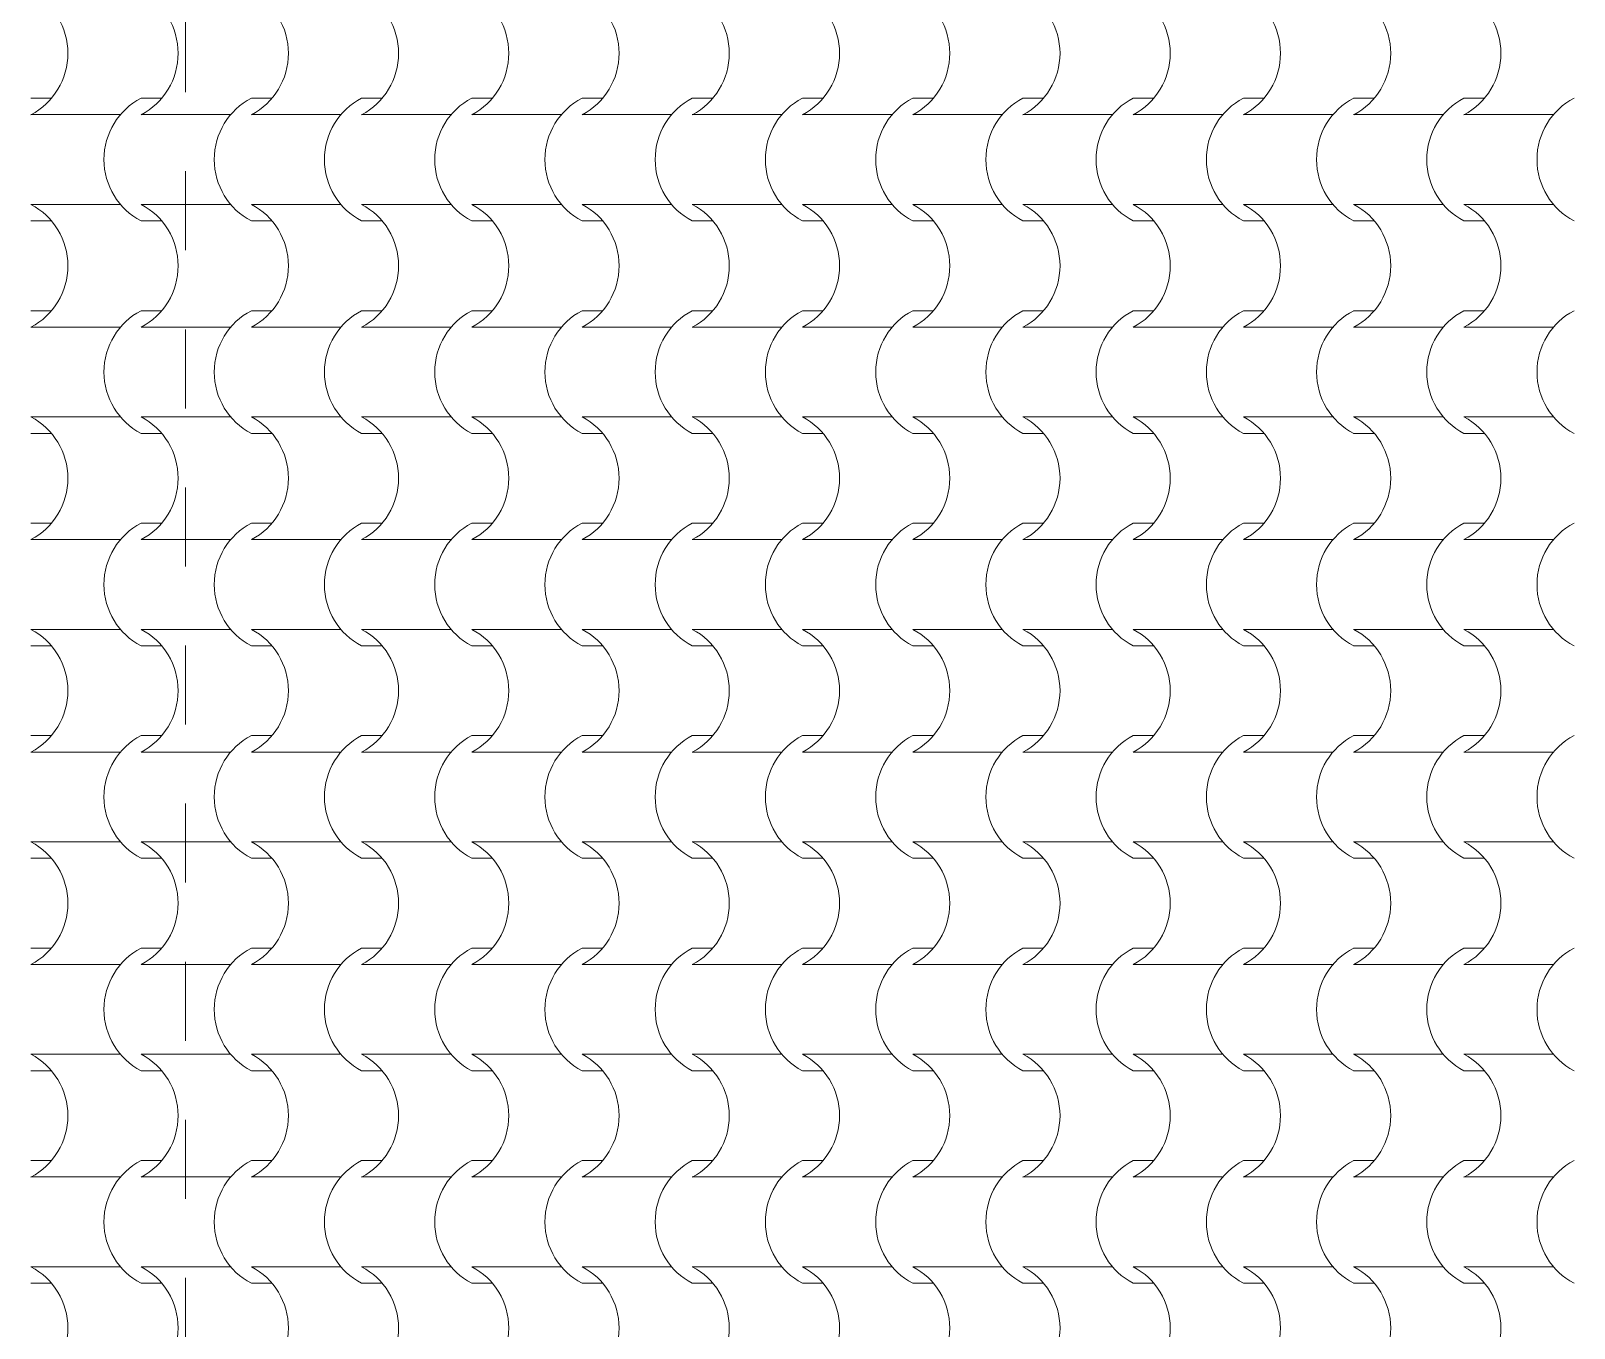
# Model space of a CAD drawing. Header units: metres. Extents: x -41 to 412, y -15 to 25.
# Drawn here: x 132.103 to 134.169, y 11.913 to 13.65 of the extents above; entities that cross this region are included whole.
import ezdxf

# ---------------------------------------------------------------- set-up
doc = ezdxf.new("R2010")
doc.units = ezdxf.units.M
doc.header["$MEASUREMENT"] = 0
doc.linetypes.add('Dashed', pattern=[0.211667, 0.105833, -0.105833])
doc.layers.add('2D Drafting - General', color=7, linetype='Continuous')
doc.layers.add('Shell - Roof', color=7, linetype='Continuous')

# ---------------------------------------------------------------- blocks, each defined once
blk = doc.blocks.new('*X47', base_point=(152.192, 0))
at = {"layer": 'Shell - Roof', "color": 23, "linetype": 'Continuous', "lineweight": 13, "true_color": 0xbf8080}
for p, q in [((132.1301, 13.5597), (132.1026, 13.5597)), ((132.2778, 13.5597), (132.2503, 13.5597)), ((132.4254, 13.5597), (132.3979, 13.5597)), ((132.573, 13.5597), (132.5455, 13.5597)), ((132.7207, 13.5597), (132.6932, 13.5597)), ((132.8683, 13.5597), (132.8408, 13.5597)), ((133.0159, 13.5597), (132.9884, 13.5597)), ((133.1636, 13.5597), (133.1361, 13.5597)), ((133.3112, 13.5597), (133.2837, 13.5597)), ((133.4588, 13.5597), (133.4313, 13.5597)), ((133.6065, 13.5597), (133.579, 13.5597)), ((133.7541, 13.5597), (133.7266, 13.5597)), ((133.9017, 13.5597), (133.8742, 13.5597)), ((134.0494, 13.5597), (134.0218, 13.5597)), ((132.1625, 13.5377), (132.1026, 13.5377)), ((132.2224, 13.5377), (132.1625, 13.5377)), ((132.3101, 13.5377), (132.2503, 13.5377)), ((132.37, 13.5377), (132.3101, 13.5377)), ((132.4578, 13.5377), (132.3979, 13.5377)), ((132.5176, 13.5377), (132.4578, 13.5377)), ((132.6054, 13.5377), (132.5455, 13.5377)), ((132.6653, 13.5377), (132.6054, 13.5377)), ((132.753, 13.5377), (132.6932, 13.5377)), ((132.8129, 13.5377), (132.753, 13.5377)), ((132.9007, 13.5377), (132.8408, 13.5377)), ((132.9605, 13.5377), (132.9007, 13.5377)), ((133.0483, 13.5377), (132.9884, 13.5377)), ((133.1082, 13.5377), (133.0483, 13.5377)), ((133.1959, 13.5377), (133.1361, 13.5377)), ((133.2558, 13.5377), (133.1959, 13.5377)), ((133.3436, 13.5377), (133.2837, 13.5377)), ((133.4034, 13.5377), (133.3436, 13.5377)), ((133.4912, 13.5377), (133.4313, 13.5377)), ((133.5511, 13.5377), (133.4912, 13.5377)), ((133.6388, 13.5377), (133.579, 13.5377)), ((133.6987, 13.5377), (133.6388, 13.5377)), ((133.7865, 13.5377), (133.7266, 13.5377)), ((133.8463, 13.5377), (133.7865, 13.5377)), ((133.9341, 13.5377), (133.8742, 13.5377)), ((133.994, 13.5377), (133.9341, 13.5377)), ((134.0817, 13.5377), (134.0218, 13.5377)), ((134.1416, 13.5377), (134.0817, 13.5377)), ((132.1625, 13.4175), (132.1026, 13.4175)), ((132.2224, 13.4175), (132.1625, 13.4175)), ((132.3101, 13.4175), (132.2503, 13.4175)), ((132.37, 13.4175), (132.3101, 13.4175)), ((132.4578, 13.4175), (132.3979, 13.4175)), ((132.5176, 13.4175), (132.4578, 13.4175)), ((132.6054, 13.4175), (132.5455, 13.4175)), ((132.6653, 13.4175), (132.6054, 13.4175)), ((132.753, 13.4175), (132.6932, 13.4175)), ((132.8129, 13.4175), (132.753, 13.4175)), ((132.9007, 13.4175), (132.8408, 13.4175)), ((132.9605, 13.4175), (132.9007, 13.4175)), ((133.0483, 13.4175), (132.9884, 13.4175)), ((133.1082, 13.4175), (133.0483, 13.4175)), ((133.1959, 13.4175), (133.1361, 13.4175)), ((133.2558, 13.4175), (133.1959, 13.4175)), ((133.3436, 13.4175), (133.2837, 13.4175)), ((133.4034, 13.4175), (133.3436, 13.4175)), ((133.4912, 13.4175), (133.4313, 13.4175)), ((133.5511, 13.4175), (133.4912, 13.4175)), ((133.6388, 13.4175), (133.579, 13.4175)), ((133.6987, 13.4175), (133.6388, 13.4175)), ((133.7865, 13.4175), (133.7266, 13.4175)), ((133.8463, 13.4175), (133.7865, 13.4175)), ((133.9341, 13.4175), (133.8742, 13.4175)), ((133.994, 13.4175), (133.9341, 13.4175)), ((134.0817, 13.4175), (134.0218, 13.4175)), ((134.1416, 13.4175), (134.0817, 13.4175)), ((132.1301, 13.3955), (132.1026, 13.3955)), ((132.2778, 13.3955), (132.2503, 13.3955)), ((132.4254, 13.3955), (132.3979, 13.3955)), ((132.573, 13.3955), (132.5455, 13.3955)), ((132.7207, 13.3955), (132.6932, 13.3955)), ((132.8683, 13.3955), (132.8408, 13.3955)), ((133.0159, 13.3955), (132.9884, 13.3955)), ((133.1636, 13.3955), (133.1361, 13.3955)), ((133.3112, 13.3955), (133.2837, 13.3955)), ((133.4588, 13.3955), (133.4313, 13.3955)), ((133.6065, 13.3955), (133.579, 13.3955)), ((133.7541, 13.3955), (133.7266, 13.3955)), ((133.9017, 13.3955), (133.8742, 13.3955)), ((134.0494, 13.3955), (134.0218, 13.3955)), ((132.1301, 13.2752), (132.1026, 13.2752)), ((132.2778, 13.2752), (132.2503, 13.2752)), ((132.4254, 13.2752), (132.3979, 13.2752)), ((132.573, 13.2752), (132.5455, 13.2752)), ((132.7207, 13.2752), (132.6932, 13.2752)), ((132.8683, 13.2752), (132.8408, 13.2752)), ((133.0159, 13.2752), (132.9884, 13.2752)), ((133.1636, 13.2752), (133.1361, 13.2752)), ((133.3112, 13.2752), (133.2837, 13.2752)), ((133.4588, 13.2752), (133.4313, 13.2752)), ((133.6065, 13.2752), (133.579, 13.2752)), ((133.7541, 13.2752), (133.7266, 13.2752)), ((133.9017, 13.2752), (133.8742, 13.2752)), ((134.0494, 13.2752), (134.0218, 13.2752)), ((132.1625, 13.2532), (132.1026, 13.2532)), ((132.2224, 13.2532), (132.1625, 13.2532)), ((132.3101, 13.2532), (132.2503, 13.2532)), ((132.37, 13.2532), (132.3101, 13.2532)), ((132.4578, 13.2532), (132.3979, 13.2532)), ((132.5176, 13.2532), (132.4578, 13.2532)), ((132.6054, 13.2532), (132.5455, 13.2532)), ((132.6653, 13.2532), (132.6054, 13.2532)), ((132.753, 13.2532), (132.6932, 13.2532)), ((132.8129, 13.2532), (132.753, 13.2532)), ((132.9007, 13.2532), (132.8408, 13.2532)), ((132.9605, 13.2532), (132.9007, 13.2532)), ((133.0483, 13.2532), (132.9884, 13.2532)), ((133.1082, 13.2532), (133.0483, 13.2532)), ((133.1959, 13.2532), (133.1361, 13.2532)), ((133.2558, 13.2532), (133.1959, 13.2532)), ((133.3436, 13.2532), (133.2837, 13.2532)), ((133.4034, 13.2532), (133.3436, 13.2532)), ((133.4912, 13.2532), (133.4313, 13.2532)), ((133.5511, 13.2532), (133.4912, 13.2532)), ((133.6388, 13.2532), (133.579, 13.2532)), ((133.6987, 13.2532), (133.6388, 13.2532)), ((133.7865, 13.2532), (133.7266, 13.2532)), ((133.8463, 13.2532), (133.7865, 13.2532)), ((133.9341, 13.2532), (133.8742, 13.2532)), ((133.994, 13.2532), (133.9341, 13.2532)), ((134.0817, 13.2532), (134.0218, 13.2532)), ((134.1416, 13.2532), (134.0817, 13.2532)), ((132.1625, 13.133), (132.1026, 13.133)), ((132.2224, 13.133), (132.1625, 13.133)), ((132.3101, 13.133), (132.2503, 13.133)), ((132.37, 13.133), (132.3101, 13.133)), ((132.4578, 13.133), (132.3979, 13.133)), ((132.5176, 13.133), (132.4578, 13.133)), ((132.6054, 13.133), (132.5455, 13.133)), ((132.6653, 13.133), (132.6054, 13.133)), ((132.753, 13.133), (132.6932, 13.133)), ((132.8129, 13.133), (132.753, 13.133)), ((132.9007, 13.133), (132.8408, 13.133)), ((132.9605, 13.133), (132.9007, 13.133)), ((133.0483, 13.133), (132.9884, 13.133)), ((133.1082, 13.133), (133.0483, 13.133)), ((133.1959, 13.133), (133.1361, 13.133)), ((133.2558, 13.133), (133.1959, 13.133)), ((133.3436, 13.133), (133.2837, 13.133)), ((133.4034, 13.133), (133.3436, 13.133)), ((133.4912, 13.133), (133.4313, 13.133)), ((133.5511, 13.133), (133.4912, 13.133)), ((133.6388, 13.133), (133.579, 13.133)), ((133.6987, 13.133), (133.6388, 13.133)), ((133.7865, 13.133), (133.7266, 13.133)), ((133.8463, 13.133), (133.7865, 13.133)), ((133.9341, 13.133), (133.8742, 13.133)), ((133.994, 13.133), (133.9341, 13.133)), ((134.0817, 13.133), (134.0218, 13.133)), ((134.1416, 13.133), (134.0817, 13.133)), ((132.1301, 13.111), (132.1026, 13.111)), ((132.2778, 13.111), (132.2503, 13.111)), ((132.4254, 13.111), (132.3979, 13.111)), ((132.573, 13.111), (132.5455, 13.111)), ((132.7207, 13.111), (132.6932, 13.111)), ((132.8683, 13.111), (132.8408, 13.111)), ((133.0159, 13.111), (132.9884, 13.111)), ((133.1636, 13.111), (133.1361, 13.111)), ((133.3112, 13.111), (133.2837, 13.111)), ((133.4588, 13.111), (133.4313, 13.111)), ((133.6065, 13.111), (133.579, 13.111)), ((133.7541, 13.111), (133.7266, 13.111)), ((133.9017, 13.111), (133.8742, 13.111)), ((134.0494, 13.111), (134.0218, 13.111)), ((132.1301, 12.9908), (132.1026, 12.9908)), ((132.2778, 12.9908), (132.2503, 12.9908)), ((132.4254, 12.9908), (132.3979, 12.9908)), ((132.573, 12.9908), (132.5455, 12.9908)), ((132.7207, 12.9908), (132.6932, 12.9908)), ((132.8683, 12.9908), (132.8408, 12.9908)), ((133.0159, 12.9908), (132.9884, 12.9908)), ((133.1636, 12.9908), (133.1361, 12.9908)), ((133.3112, 12.9908), (133.2837, 12.9908)), ((133.4588, 12.9908), (133.4313, 12.9908)), ((133.6065, 12.9908), (133.579, 12.9908)), ((133.7541, 12.9908), (133.7266, 12.9908)), ((133.9017, 12.9908), (133.8742, 12.9908)), ((134.0494, 12.9908), (134.0218, 12.9908)), ((132.1625, 12.9687), (132.1026, 12.9687)), ((132.2224, 12.9687), (132.1625, 12.9687)), ((132.3101, 12.9687), (132.2503, 12.9687)), ((132.37, 12.9687), (132.3101, 12.9687)), ((132.4578, 12.9687), (132.3979, 12.9687)), ((132.5176, 12.9687), (132.4578, 12.9687)), ((132.6054, 12.9687), (132.5455, 12.9687)), ((132.6653, 12.9687), (132.6054, 12.9687)), ((132.753, 12.9687), (132.6932, 12.9687)), ((132.8129, 12.9687), (132.753, 12.9687)), ((132.9007, 12.9687), (132.8408, 12.9687)), ((132.9605, 12.9687), (132.9007, 12.9687)), ((133.0483, 12.9687), (132.9884, 12.9687)), ((133.1082, 12.9687), (133.0483, 12.9687)), ((133.1959, 12.9687), (133.1361, 12.9687)), ((133.2558, 12.9687), (133.1959, 12.9687)), ((133.3436, 12.9687), (133.2837, 12.9687)), ((133.4034, 12.9687), (133.3436, 12.9687)), ((133.4912, 12.9687), (133.4313, 12.9687)), ((133.5511, 12.9687), (133.4912, 12.9687)), ((133.6388, 12.9687), (133.579, 12.9687)), ((133.6987, 12.9687), (133.6388, 12.9687)), ((133.7865, 12.9687), (133.7266, 12.9687)), ((133.8463, 12.9687), (133.7865, 12.9687)), ((133.9341, 12.9687), (133.8742, 12.9687)), ((133.994, 12.9687), (133.9341, 12.9687)), ((134.0817, 12.9687), (134.0218, 12.9687)), ((134.1416, 12.9687), (134.0817, 12.9687)), ((132.1625, 12.8485), (132.1026, 12.8485)), ((132.2224, 12.8485), (132.1625, 12.8485)), ((132.3101, 12.8485), (132.2503, 12.8485)), ((132.37, 12.8485), (132.3101, 12.8485)), ((132.4578, 12.8485), (132.3979, 12.8485)), ((132.5176, 12.8485), (132.4578, 12.8485)), ((132.6054, 12.8485), (132.5455, 12.8485)), ((132.6653, 12.8485), (132.6054, 12.8485)), ((132.753, 12.8485), (132.6932, 12.8485)), ((132.8129, 12.8485), (132.753, 12.8485)), ((132.9007, 12.8485), (132.8408, 12.8485)), ((132.9605, 12.8485), (132.9007, 12.8485)), ((133.0483, 12.8485), (132.9884, 12.8485)), ((133.1082, 12.8485), (133.0483, 12.8485)), ((133.1959, 12.8485), (133.1361, 12.8485)), ((133.2558, 12.8485), (133.1959, 12.8485)), ((133.3436, 12.8485), (133.2837, 12.8485)), ((133.4034, 12.8485), (133.3436, 12.8485)), ((133.4912, 12.8485), (133.4313, 12.8485)), ((133.5511, 12.8485), (133.4912, 12.8485)), ((133.6388, 12.8485), (133.579, 12.8485)), ((133.6987, 12.8485), (133.6388, 12.8485)), ((133.7865, 12.8485), (133.7266, 12.8485)), ((133.8463, 12.8485), (133.7865, 12.8485)), ((133.9341, 12.8485), (133.8742, 12.8485)), ((133.994, 12.8485), (133.9341, 12.8485)), ((134.0817, 12.8485), (134.0218, 12.8485)), ((134.1416, 12.8485), (134.0817, 12.8485)), ((132.1301, 12.8265), (132.1026, 12.8265)), ((132.2778, 12.8265), (132.2503, 12.8265)), ((132.4254, 12.8265), (132.3979, 12.8265)), ((132.573, 12.8265), (132.5455, 12.8265)), ((132.7207, 12.8265), (132.6932, 12.8265)), ((132.8683, 12.8265), (132.8408, 12.8265)), ((133.0159, 12.8265), (132.9884, 12.8265)), ((133.1636, 12.8265), (133.1361, 12.8265)), ((133.3112, 12.8265), (133.2837, 12.8265)), ((133.4588, 12.8265), (133.4313, 12.8265)), ((133.6065, 12.8265), (133.579, 12.8265)), ((133.7541, 12.8265), (133.7266, 12.8265)), ((133.9017, 12.8265), (133.8742, 12.8265)), ((134.0494, 12.8265), (134.0218, 12.8265)), ((132.1301, 12.7063), (132.1026, 12.7063)), ((132.2778, 12.7063), (132.2503, 12.7063)), ((132.4254, 12.7063), (132.3979, 12.7063)), ((132.573, 12.7063), (132.5455, 12.7063)), ((132.7207, 12.7063), (132.6932, 12.7063)), ((132.8683, 12.7063), (132.8408, 12.7063)), ((133.0159, 12.7063), (132.9884, 12.7063)), ((133.1636, 12.7063), (133.1361, 12.7063)), ((133.3112, 12.7063), (133.2837, 12.7063)), ((133.4588, 12.7063), (133.4313, 12.7063)), ((133.6065, 12.7063), (133.579, 12.7063)), ((133.7541, 12.7063), (133.7266, 12.7063)), ((133.9017, 12.7063), (133.8742, 12.7063)), ((134.0494, 12.7063), (134.0218, 12.7063)), ((132.1625, 12.6843), (132.1026, 12.6843)), ((132.2224, 12.6843), (132.1625, 12.6843)), ((132.3101, 12.6843), (132.2503, 12.6843)), ((132.37, 12.6843), (132.3101, 12.6843)), ((132.4578, 12.6843), (132.3979, 12.6843)), ((132.5176, 12.6843), (132.4578, 12.6843)), ((132.6054, 12.6843), (132.5455, 12.6843)), ((132.6653, 12.6843), (132.6054, 12.6843)), ((132.753, 12.6843), (132.6932, 12.6843)), ((132.8129, 12.6843), (132.753, 12.6843)), ((132.9007, 12.6843), (132.8408, 12.6843)), ((132.9605, 12.6843), (132.9007, 12.6843)), ((133.0483, 12.6843), (132.9884, 12.6843)), ((133.1082, 12.6843), (133.0483, 12.6843)), ((133.1959, 12.6843), (133.1361, 12.6843)), ((133.2558, 12.6843), (133.1959, 12.6843)), ((133.3436, 12.6843), (133.2837, 12.6843)), ((133.4034, 12.6843), (133.3436, 12.6843)), ((133.4912, 12.6843), (133.4313, 12.6843)), ((133.5511, 12.6843), (133.4912, 12.6843)), ((133.6388, 12.6843), (133.579, 12.6843)), ((133.6987, 12.6843), (133.6388, 12.6843)), ((133.7865, 12.6843), (133.7266, 12.6843)), ((133.8463, 12.6843), (133.7865, 12.6843)), ((133.9341, 12.6843), (133.8742, 12.6843)), ((133.994, 12.6843), (133.9341, 12.6843)), ((134.0817, 12.6843), (134.0218, 12.6843)), ((134.1416, 12.6843), (134.0817, 12.6843)), ((132.1625, 12.564), (132.1026, 12.564)), ((132.2224, 12.564), (132.1625, 12.564)), ((132.3101, 12.564), (132.2503, 12.564)), ((132.37, 12.564), (132.3101, 12.564)), ((132.4578, 12.564), (132.3979, 12.564)), ((132.5176, 12.564), (132.4578, 12.564)), ((132.6054, 12.564), (132.5455, 12.564)), ((132.6653, 12.564), (132.6054, 12.564)), ((132.753, 12.564), (132.6932, 12.564)), ((132.8129, 12.564), (132.753, 12.564)), ((132.9007, 12.564), (132.8408, 12.564)), ((132.9605, 12.564), (132.9007, 12.564)), ((133.0483, 12.564), (132.9884, 12.564)), ((133.1082, 12.564), (133.0483, 12.564)), ((133.1959, 12.564), (133.1361, 12.564)), ((133.2558, 12.564), (133.1959, 12.564)), ((133.3436, 12.564), (133.2837, 12.564)), ((133.4034, 12.564), (133.3436, 12.564)), ((133.4912, 12.564), (133.4313, 12.564)), ((133.5511, 12.564), (133.4912, 12.564)), ((133.6388, 12.564), (133.579, 12.564)), ((133.6987, 12.564), (133.6388, 12.564)), ((133.7865, 12.564), (133.7266, 12.564)), ((133.8463, 12.564), (133.7865, 12.564)), ((133.9341, 12.564), (133.8742, 12.564)), ((133.994, 12.564), (133.9341, 12.564)), ((134.0817, 12.564), (134.0218, 12.564)), ((134.1416, 12.564), (134.0817, 12.564)), ((132.1301, 12.542), (132.1026, 12.542)), ((132.2778, 12.542), (132.2503, 12.542)), ((132.4254, 12.542), (132.3979, 12.542)), ((132.573, 12.542), (132.5455, 12.542)), ((132.7207, 12.542), (132.6932, 12.542)), ((132.8683, 12.542), (132.8408, 12.542)), ((133.0159, 12.542), (132.9884, 12.542)), ((133.1636, 12.542), (133.1361, 12.542)), ((133.3112, 12.542), (133.2837, 12.542)), ((133.4588, 12.542), (133.4313, 12.542)), ((133.6065, 12.542), (133.579, 12.542)), ((133.7541, 12.542), (133.7266, 12.542)), ((133.9017, 12.542), (133.8742, 12.542)), ((134.0494, 12.542), (134.0218, 12.542)), ((132.1301, 12.4218), (132.1026, 12.4218)), ((132.2778, 12.4218), (132.2503, 12.4218)), ((132.4254, 12.4218), (132.3979, 12.4218)), ((132.573, 12.4218), (132.5455, 12.4218)), ((132.7207, 12.4218), (132.6932, 12.4218)), ((132.8683, 12.4218), (132.8408, 12.4218)), ((133.0159, 12.4218), (132.9884, 12.4218)), ((133.1636, 12.4218), (133.1361, 12.4218)), ((133.3112, 12.4218), (133.2837, 12.4218)), ((133.4588, 12.4218), (133.4313, 12.4218)), ((133.6065, 12.4218), (133.579, 12.4218)), ((133.7541, 12.4218), (133.7266, 12.4218)), ((133.9017, 12.4218), (133.8742, 12.4218)), ((134.0494, 12.4218), (134.0218, 12.4218)), ((132.1625, 12.3998), (132.1026, 12.3998)), ((132.2224, 12.3998), (132.1625, 12.3998)), ((132.3101, 12.3998), (132.2503, 12.3998)), ((132.37, 12.3998), (132.3101, 12.3998)), ((132.4578, 12.3998), (132.3979, 12.3998)), ((132.5176, 12.3998), (132.4578, 12.3998)), ((132.6054, 12.3998), (132.5455, 12.3998)), ((132.6653, 12.3998), (132.6054, 12.3998)), ((132.753, 12.3998), (132.6932, 12.3998)), ((132.8129, 12.3998), (132.753, 12.3998)), ((132.9007, 12.3998), (132.8408, 12.3998)), ((132.9605, 12.3998), (132.9007, 12.3998)), ((133.0483, 12.3998), (132.9884, 12.3998)), ((133.1082, 12.3998), (133.0483, 12.3998)), ((133.1959, 12.3998), (133.1361, 12.3998)), ((133.2558, 12.3998), (133.1959, 12.3998)), ((133.3436, 12.3998), (133.2837, 12.3998)), ((133.4034, 12.3998), (133.3436, 12.3998)), ((133.4912, 12.3998), (133.4313, 12.3998)), ((133.5511, 12.3998), (133.4912, 12.3998)), ((133.6388, 12.3998), (133.579, 12.3998)), ((133.6987, 12.3998), (133.6388, 12.3998)), ((133.7865, 12.3998), (133.7266, 12.3998)), ((133.8463, 12.3998), (133.7865, 12.3998)), ((133.9341, 12.3998), (133.8742, 12.3998)), ((133.994, 12.3998), (133.9341, 12.3998)), ((134.0817, 12.3998), (134.0218, 12.3998)), ((134.1416, 12.3998), (134.0817, 12.3998)), ((132.1625, 12.2796), (132.1026, 12.2796)), ((132.2224, 12.2796), (132.1625, 12.2796)), ((132.3101, 12.2796), (132.2503, 12.2796)), ((132.37, 12.2796), (132.3101, 12.2796)), ((132.4578, 12.2796), (132.3979, 12.2796)), ((132.5176, 12.2796), (132.4578, 12.2796)), ((132.6054, 12.2796), (132.5455, 12.2796)), ((132.6653, 12.2796), (132.6054, 12.2796)), ((132.753, 12.2796), (132.6932, 12.2796)), ((132.8129, 12.2796), (132.753, 12.2796)), ((132.9007, 12.2796), (132.8408, 12.2796)), ((132.9605, 12.2796), (132.9007, 12.2796)), ((133.0483, 12.2796), (132.9884, 12.2796)), ((133.1082, 12.2796), (133.0483, 12.2796)), ((133.1959, 12.2796), (133.1361, 12.2796)), ((133.2558, 12.2796), (133.1959, 12.2796)), ((133.3436, 12.2796), (133.2837, 12.2796)), ((133.4034, 12.2796), (133.3436, 12.2796)), ((133.4912, 12.2796), (133.4313, 12.2796)), ((133.5511, 12.2796), (133.4912, 12.2796)), ((133.6388, 12.2796), (133.579, 12.2796)), ((133.6987, 12.2796), (133.6388, 12.2796)), ((133.7865, 12.2796), (133.7266, 12.2796)), ((133.8463, 12.2796), (133.7865, 12.2796)), ((133.9341, 12.2796), (133.8742, 12.2796)), ((133.994, 12.2796), (133.9341, 12.2796)), ((134.0817, 12.2796), (134.0218, 12.2796)), ((134.1416, 12.2796), (134.0817, 12.2796)), ((132.1301, 12.2575), (132.1026, 12.2575)), ((132.2778, 12.2575), (132.2503, 12.2575)), ((132.4254, 12.2575), (132.3979, 12.2575)), ((132.573, 12.2575), (132.5455, 12.2575)), ((132.7207, 12.2575), (132.6932, 12.2575)), ((132.8683, 12.2575), (132.8408, 12.2575)), ((133.0159, 12.2575), (132.9884, 12.2575)), ((133.1636, 12.2575), (133.1361, 12.2575)), ((133.3112, 12.2575), (133.2837, 12.2575)), ((133.4588, 12.2575), (133.4313, 12.2575)), ((133.6065, 12.2575), (133.579, 12.2575)), ((133.7541, 12.2575), (133.7266, 12.2575)), ((133.9017, 12.2575), (133.8742, 12.2575)), ((134.0494, 12.2575), (134.0218, 12.2575)), ((132.1301, 12.1373), (132.1026, 12.1373)), ((132.2778, 12.1373), (132.2503, 12.1373)), ((132.4254, 12.1373), (132.3979, 12.1373)), ((132.573, 12.1373), (132.5455, 12.1373)), ((132.7207, 12.1373), (132.6932, 12.1373)), ((132.8683, 12.1373), (132.8408, 12.1373)), ((133.0159, 12.1373), (132.9884, 12.1373)), ((133.1636, 12.1373), (133.1361, 12.1373)), ((133.3112, 12.1373), (133.2837, 12.1373)), ((133.4588, 12.1373), (133.4313, 12.1373)), ((133.6065, 12.1373), (133.579, 12.1373)), ((133.7541, 12.1373), (133.7266, 12.1373)), ((133.9017, 12.1373), (133.8742, 12.1373)), ((134.0494, 12.1373), (134.0218, 12.1373)), ((132.1625, 12.1153), (132.1026, 12.1153)), ((132.2224, 12.1153), (132.1625, 12.1153)), ((132.3101, 12.1153), (132.2503, 12.1153)), ((132.37, 12.1153), (132.3101, 12.1153)), ((132.4578, 12.1153), (132.3979, 12.1153)), ((132.5176, 12.1153), (132.4578, 12.1153)), ((132.6054, 12.1153), (132.5455, 12.1153)), ((132.6653, 12.1153), (132.6054, 12.1153)), ((132.753, 12.1153), (132.6932, 12.1153)), ((132.8129, 12.1153), (132.753, 12.1153)), ((132.9007, 12.1153), (132.8408, 12.1153)), ((132.9605, 12.1153), (132.9007, 12.1153)), ((133.0483, 12.1153), (132.9884, 12.1153)), ((133.1082, 12.1153), (133.0483, 12.1153)), ((133.1959, 12.1153), (133.1361, 12.1153)), ((133.2558, 12.1153), (133.1959, 12.1153)), ((133.3436, 12.1153), (133.2837, 12.1153)), ((133.4034, 12.1153), (133.3436, 12.1153)), ((133.4912, 12.1153), (133.4313, 12.1153)), ((133.5511, 12.1153), (133.4912, 12.1153)), ((133.6388, 12.1153), (133.579, 12.1153)), ((133.6987, 12.1153), (133.6388, 12.1153)), ((133.7865, 12.1153), (133.7266, 12.1153)), ((133.8463, 12.1153), (133.7865, 12.1153)), ((133.9341, 12.1153), (133.8742, 12.1153)), ((133.994, 12.1153), (133.9341, 12.1153)), ((134.0817, 12.1153), (134.0218, 12.1153)), ((134.1416, 12.1153), (134.0817, 12.1153)), ((132.1625, 11.9951), (132.1026, 11.9951)), ((132.2224, 11.9951), (132.1625, 11.9951)), ((132.3101, 11.9951), (132.2503, 11.9951)), ((132.37, 11.9951), (132.3101, 11.9951)), ((132.4578, 11.9951), (132.3979, 11.9951)), ((132.5176, 11.9951), (132.4578, 11.9951)), ((132.6054, 11.9951), (132.5455, 11.9951)), ((132.6653, 11.9951), (132.6054, 11.9951)), ((132.753, 11.9951), (132.6932, 11.9951)), ((132.8129, 11.9951), (132.753, 11.9951)), ((132.9007, 11.9951), (132.8408, 11.9951)), ((132.9605, 11.9951), (132.9007, 11.9951)), ((133.0483, 11.9951), (132.9884, 11.9951)), ((133.1082, 11.9951), (133.0483, 11.9951)), ((133.1959, 11.9951), (133.1361, 11.9951)), ((133.2558, 11.9951), (133.1959, 11.9951)), ((133.3436, 11.9951), (133.2837, 11.9951)), ((133.4034, 11.9951), (133.3436, 11.9951)), ((133.4912, 11.9951), (133.4313, 11.9951)), ((133.5511, 11.9951), (133.4912, 11.9951)), ((133.6388, 11.9951), (133.579, 11.9951)), ((133.6987, 11.9951), (133.6388, 11.9951)), ((133.7865, 11.9951), (133.7266, 11.9951)), ((133.8463, 11.9951), (133.7865, 11.9951)), ((133.9341, 11.9951), (133.8742, 11.9951)), ((133.994, 11.9951), (133.9341, 11.9951)), ((134.0817, 11.9951), (134.0218, 11.9951)), ((134.1416, 11.9951), (134.0817, 11.9951)), ((132.1301, 11.9731), (132.1026, 11.9731)), ((132.2778, 11.9731), (132.2503, 11.9731)), ((132.4254, 11.9731), (132.3979, 11.9731)), ((132.573, 11.9731), (132.5455, 11.9731)), ((132.7207, 11.9731), (132.6932, 11.9731)), ((132.8683, 11.9731), (132.8408, 11.9731)), ((133.0159, 11.9731), (132.9884, 11.9731)), ((133.1636, 11.9731), (133.1361, 11.9731)), ((133.3112, 11.9731), (133.2837, 11.9731)), ((133.4588, 11.9731), (133.4313, 11.9731)), ((133.6065, 11.9731), (133.579, 11.9731)), ((133.7541, 11.9731), (133.7266, 11.9731)), ((133.9017, 11.9731), (133.8742, 11.9731)), ((134.0494, 11.9731), (134.0218, 11.9731))]:
    blk.add_line(p, q, dxfattribs=at)
for centre, major_axis, start_param, end_param in [((132.0614, 13.6196), (0, 0.0925), 4.715365, 5.812147), ((132.209, 13.6196), (0, 0.0925), 4.715365, 5.812147), ((132.3567, 13.6196), (0, 0.0925), 4.715365, 5.812147), ((132.5043, 13.6196), (0, 0.0925), 4.715365, 5.812147), ((132.6519, 13.6196), (0, 0.0925), 4.715365, 5.812147), ((132.7996, 13.6196), (0, 0.0925), 4.715365, 5.812147), ((132.9472, 13.6196), (0, 0.0925), 4.715365, 5.812147), ((133.0948, 13.6196), (0, 0.0925), 4.715365, 5.812147), ((133.2425, 13.6196), (0, 0.0925), 4.715365, 5.812147), ((133.3901, 13.6196), (0, 0.0925), 4.715365, 5.812147), ((133.5377, 13.6196), (0, 0.0925), 4.715365, 5.812147), ((133.6854, 13.6196), (0, 0.0925), 4.715365, 5.812147), ((133.833, 13.6196), (0, 0.0925), 4.715365, 5.812147), ((133.9806, 13.6196), (0, 0.0925), 4.715365, 5.812147), ((132.0614, 13.6201), (0, 0.0925), 3.612631, 4.709413), ((132.209, 13.6201), (0, 0.0925), 3.612631, 4.709413), ((132.3567, 13.6201), (0, 0.0925), 3.612631, 4.709413), ((132.5043, 13.6201), (0, 0.0925), 3.612631, 4.709413), ((132.6519, 13.6201), (0, 0.0925), 3.612631, 4.709413), ((132.7996, 13.6201), (0, 0.0925), 3.612631, 4.709413), ((132.9472, 13.6201), (0, 0.0925), 3.612631, 4.709413), ((133.0948, 13.6201), (0, 0.0925), 3.612631, 4.709413), ((133.2425, 13.6201), (0, 0.0925), 3.612631, 4.709413), ((133.3901, 13.6201), (0, 0.0925), 3.612631, 4.709413), ((133.5377, 13.6201), (0, 0.0925), 3.612631, 4.709413), ((133.6854, 13.6201), (0, 0.0925), 3.612631, 4.709413), ((133.833, 13.6201), (0, 0.0925), 3.612631, 4.709413), ((133.9806, 13.6201), (0, 0.0925), 3.612631, 4.709413), ((132.2908, 13.4776), (0, 0.0919), 0.466079, 2.675513), ((132.4385, 13.4776), (0, 0.0919), 0.466079, 2.675513), ((132.5861, 13.4776), (0, 0.0919), 0.466079, 2.675513), ((132.7337, 13.4776), (0, 0.0919), 0.466079, 2.675513), ((132.8814, 13.4776), (0, 0.0919), 0.466079, 2.675513), ((133.029, 13.4776), (0, 0.0919), 0.466079, 2.675513), ((133.1766, 13.4776), (0, 0.0919), 0.466079, 2.675513), ((133.3243, 13.4776), (0, 0.0919), 0.466079, 2.675513), ((133.4719, 13.4776), (0, 0.0919), 0.466079, 2.675513), ((133.6195, 13.4776), (0, 0.0919), 0.466079, 2.675513), ((133.7672, 13.4776), (0, 0.0919), 0.466079, 2.675513), ((133.9148, 13.4776), (0, 0.0919), 0.466079, 2.675513), ((134.0624, 13.4776), (0, 0.0919), 0.466079, 2.675513), ((134.21, 13.4776), (0, 0.0919), 0.466079, 2.675513), ((132.0614, 13.3351), (0, 0.0925), 4.715365, 5.812147), ((132.209, 13.3351), (0, 0.0925), 4.715365, 5.812147), ((132.3567, 13.3351), (0, 0.0925), 4.715365, 5.812147), ((132.5043, 13.3351), (0, 0.0925), 4.715365, 5.812147), ((132.6519, 13.3351), (0, 0.0925), 4.715365, 5.812147), ((132.7996, 13.3351), (0, 0.0925), 4.715365, 5.812147), ((132.9472, 13.3351), (0, 0.0925), 4.715365, 5.812147), ((133.0948, 13.3351), (0, 0.0925), 4.715365, 5.812147), ((133.2425, 13.3351), (0, 0.0925), 4.715365, 5.812147), ((133.3901, 13.3351), (0, 0.0925), 4.715365, 5.812147), ((133.5377, 13.3351), (0, 0.0925), 4.715365, 5.812147), ((133.6854, 13.3351), (0, 0.0925), 4.715365, 5.812147), ((133.833, 13.3351), (0, 0.0925), 4.715365, 5.812147), ((133.9806, 13.3351), (0, 0.0925), 4.715365, 5.812147), ((132.0614, 13.3356), (0, 0.0925), 3.612631, 4.709413), ((132.209, 13.3356), (0, 0.0925), 3.612631, 4.709413), ((132.3567, 13.3356), (0, 0.0925), 3.612631, 4.709413), ((132.5043, 13.3356), (0, 0.0925), 3.612631, 4.709413), ((132.6519, 13.3356), (0, 0.0925), 3.612631, 4.709413), ((132.7996, 13.3356), (0, 0.0925), 3.612631, 4.709413), ((132.9472, 13.3356), (0, 0.0925), 3.612631, 4.709413), ((133.0948, 13.3356), (0, 0.0925), 3.612631, 4.709413), ((133.2425, 13.3356), (0, 0.0925), 3.612631, 4.709413), ((133.3901, 13.3356), (0, 0.0925), 3.612631, 4.709413), ((133.5377, 13.3356), (0, 0.0925), 3.612631, 4.709413), ((133.6854, 13.3356), (0, 0.0925), 3.612631, 4.709413), ((133.833, 13.3356), (0, 0.0925), 3.612631, 4.709413), ((133.9806, 13.3356), (0, 0.0925), 3.612631, 4.709413), ((132.2908, 13.1931), (0, 0.0919), 0.466079, 2.675513), ((132.4385, 13.1931), (0, 0.0919), 0.466079, 2.675513), ((132.5861, 13.1931), (0, 0.0919), 0.466079, 2.675513), ((132.7337, 13.1931), (0, 0.0919), 0.466079, 2.675513), ((132.8814, 13.1931), (0, 0.0919), 0.466079, 2.675513), ((133.029, 13.1931), (0, 0.0919), 0.466079, 2.675513), ((133.1766, 13.1931), (0, 0.0919), 0.466079, 2.675513), ((133.3243, 13.1931), (0, 0.0919), 0.466079, 2.675513), ((133.4719, 13.1931), (0, 0.0919), 0.466079, 2.675513), ((133.6195, 13.1931), (0, 0.0919), 0.466079, 2.675513), ((133.7672, 13.1931), (0, 0.0919), 0.466079, 2.675513), ((133.9148, 13.1931), (0, 0.0919), 0.466079, 2.675513), ((134.0624, 13.1931), (0, 0.0919), 0.466079, 2.675513), ((134.21, 13.1931), (0, 0.0919), 0.466079, 2.675513), ((132.0614, 13.0506), (0, 0.0925), 4.715365, 5.812147), ((132.209, 13.0506), (0, 0.0925), 4.715365, 5.812147), ((132.3567, 13.0506), (0, 0.0925), 4.715365, 5.812147), ((132.5043, 13.0506), (0, 0.0925), 4.715365, 5.812147), ((132.6519, 13.0506), (0, 0.0925), 4.715365, 5.812147), ((132.7996, 13.0506), (0, 0.0925), 4.715365, 5.812147), ((132.9472, 13.0506), (0, 0.0925), 4.715365, 5.812147), ((133.0948, 13.0506), (0, 0.0925), 4.715365, 5.812147), ((133.2425, 13.0506), (0, 0.0925), 4.715365, 5.812147), ((133.3901, 13.0506), (0, 0.0925), 4.715365, 5.812147), ((133.5377, 13.0506), (0, 0.0925), 4.715365, 5.812147), ((133.6854, 13.0506), (0, 0.0925), 4.715365, 5.812147), ((133.833, 13.0506), (0, 0.0925), 4.715365, 5.812147), ((133.9806, 13.0506), (0, 0.0925), 4.715365, 5.812147), ((132.0614, 13.0511), (0, 0.0925), 3.612631, 4.709413), ((132.209, 13.0511), (0, 0.0925), 3.612631, 4.709413), ((132.3567, 13.0511), (0, 0.0925), 3.612631, 4.709413), ((132.5043, 13.0511), (0, 0.0925), 3.612631, 4.709413), ((132.6519, 13.0511), (0, 0.0925), 3.612631, 4.709413), ((132.7996, 13.0511), (0, 0.0925), 3.612631, 4.709413), ((132.9472, 13.0511), (0, 0.0925), 3.612631, 4.709413), ((133.0948, 13.0511), (0, 0.0925), 3.612631, 4.709413), ((133.2425, 13.0511), (0, 0.0925), 3.612631, 4.709413), ((133.3901, 13.0511), (0, 0.0925), 3.612631, 4.709413), ((133.5377, 13.0511), (0, 0.0925), 3.612631, 4.709413), ((133.6854, 13.0511), (0, 0.0925), 3.612631, 4.709413), ((133.833, 13.0511), (0, 0.0925), 3.612631, 4.709413), ((133.9806, 13.0511), (0, 0.0925), 3.612631, 4.709413), ((132.2908, 12.9086), (0, 0.0919), 0.466079, 2.675513), ((132.4385, 12.9086), (0, 0.0919), 0.466079, 2.675513), ((132.5861, 12.9086), (0, 0.0919), 0.466079, 2.675513), ((132.7337, 12.9086), (0, 0.0919), 0.466079, 2.675513), ((132.8814, 12.9086), (0, 0.0919), 0.466079, 2.675513), ((133.029, 12.9086), (0, 0.0919), 0.466079, 2.675513), ((133.1766, 12.9086), (0, 0.0919), 0.466079, 2.675513), ((133.3243, 12.9086), (0, 0.0919), 0.466079, 2.675513), ((133.4719, 12.9086), (0, 0.0919), 0.466079, 2.675513), ((133.6195, 12.9086), (0, 0.0919), 0.466079, 2.675513), ((133.7672, 12.9086), (0, 0.0919), 0.466079, 2.675513), ((133.9148, 12.9086), (0, 0.0919), 0.466079, 2.675513), ((134.0624, 12.9086), (0, 0.0919), 0.466079, 2.675513), ((134.21, 12.9086), (0, 0.0919), 0.466079, 2.675513), ((132.0614, 12.7661), (0, 0.0925), 4.715365, 5.812147), ((132.209, 12.7661), (0, 0.0925), 4.715365, 5.812147), ((132.3567, 12.7661), (0, 0.0925), 4.715365, 5.812147), ((132.5043, 12.7661), (0, 0.0925), 4.715365, 5.812147), ((132.6519, 12.7661), (0, 0.0925), 4.715365, 5.812147), ((132.7996, 12.7661), (0, 0.0925), 4.715365, 5.812147), ((132.9472, 12.7661), (0, 0.0925), 4.715365, 5.812147), ((133.0948, 12.7661), (0, 0.0925), 4.715365, 5.812147), ((133.2425, 12.7661), (0, 0.0925), 4.715365, 5.812147), ((133.3901, 12.7661), (0, 0.0925), 4.715365, 5.812147), ((133.5377, 12.7661), (0, 0.0925), 4.715365, 5.812147), ((133.6854, 12.7661), (0, 0.0925), 4.715365, 5.812147), ((133.833, 12.7661), (0, 0.0925), 4.715365, 5.812147), ((133.9806, 12.7661), (0, 0.0925), 4.715365, 5.812147), ((132.0614, 12.7667), (0, 0.0925), 3.612631, 4.709413), ((132.209, 12.7667), (0, 0.0925), 3.612631, 4.709413), ((132.3567, 12.7667), (0, 0.0925), 3.612631, 4.709413), ((132.5043, 12.7667), (0, 0.0925), 3.612631, 4.709413), ((132.6519, 12.7667), (0, 0.0925), 3.612631, 4.709413), ((132.7996, 12.7667), (0, 0.0925), 3.612631, 4.709413), ((132.9472, 12.7667), (0, 0.0925), 3.612631, 4.709413), ((133.0948, 12.7667), (0, 0.0925), 3.612631, 4.709413), ((133.2425, 12.7667), (0, 0.0925), 3.612631, 4.709413), ((133.3901, 12.7667), (0, 0.0925), 3.612631, 4.709413), ((133.5377, 12.7667), (0, 0.0925), 3.612631, 4.709413), ((133.6854, 12.7667), (0, 0.0925), 3.612631, 4.709413), ((133.833, 12.7667), (0, 0.0925), 3.612631, 4.709413), ((133.9806, 12.7667), (0, 0.0925), 3.612631, 4.709413), ((132.2908, 12.6242), (0, 0.0919), 0.466079, 2.675513), ((132.4385, 12.6242), (0, 0.0919), 0.466079, 2.675513), ((132.5861, 12.6242), (0, 0.0919), 0.466079, 2.675513), ((132.7337, 12.6242), (0, 0.0919), 0.466079, 2.675513), ((132.8814, 12.6242), (0, 0.0919), 0.466079, 2.675513), ((133.029, 12.6242), (0, 0.0919), 0.466079, 2.675513), ((133.1766, 12.6242), (0, 0.0919), 0.466079, 2.675513), ((133.3243, 12.6242), (0, 0.0919), 0.466079, 2.675513), ((133.4719, 12.6242), (0, 0.0919), 0.466079, 2.675513), ((133.6195, 12.6242), (0, 0.0919), 0.466079, 2.675513), ((133.7672, 12.6242), (0, 0.0919), 0.466079, 2.675513), ((133.9148, 12.6242), (0, 0.0919), 0.466079, 2.675513), ((134.0624, 12.6242), (0, 0.0919), 0.466079, 2.675513), ((134.21, 12.6242), (0, 0.0919), 0.466079, 2.675513), ((132.0614, 12.4816), (0, 0.0925), 4.715365, 5.812147), ((132.209, 12.4816), (0, 0.0925), 4.715365, 5.812147), ((132.3567, 12.4816), (0, 0.0925), 4.715365, 5.812147), ((132.5043, 12.4816), (0, 0.0925), 4.715365, 5.812147), ((132.6519, 12.4816), (0, 0.0925), 4.715365, 5.812147), ((132.7996, 12.4816), (0, 0.0925), 4.715365, 5.812147), ((132.9472, 12.4816), (0, 0.0925), 4.715365, 5.812147), ((133.0948, 12.4816), (0, 0.0925), 4.715365, 5.812147), ((133.2425, 12.4816), (0, 0.0925), 4.715365, 5.812147), ((133.3901, 12.4816), (0, 0.0925), 4.715365, 5.812147), ((133.5377, 12.4816), (0, 0.0925), 4.715365, 5.812147), ((133.6854, 12.4816), (0, 0.0925), 4.715365, 5.812147), ((133.833, 12.4816), (0, 0.0925), 4.715365, 5.812147), ((133.9806, 12.4816), (0, 0.0925), 4.715365, 5.812147), ((132.0614, 12.4822), (0, 0.0925), 3.612631, 4.709413), ((132.209, 12.4822), (0, 0.0925), 3.612631, 4.709413), ((132.3567, 12.4822), (0, 0.0925), 3.612631, 4.709413), ((132.5043, 12.4822), (0, 0.0925), 3.612631, 4.709413), ((132.6519, 12.4822), (0, 0.0925), 3.612631, 4.709413), ((132.7996, 12.4822), (0, 0.0925), 3.612631, 4.709413), ((132.9472, 12.4822), (0, 0.0925), 3.612631, 4.709413), ((133.0948, 12.4822), (0, 0.0925), 3.612631, 4.709413), ((133.2425, 12.4822), (0, 0.0925), 3.612631, 4.709413), ((133.3901, 12.4822), (0, 0.0925), 3.612631, 4.709413), ((133.5377, 12.4822), (0, 0.0925), 3.612631, 4.709413), ((133.6854, 12.4822), (0, 0.0925), 3.612631, 4.709413), ((133.833, 12.4822), (0, 0.0925), 3.612631, 4.709413), ((133.9806, 12.4822), (0, 0.0925), 3.612631, 4.709413), ((132.2908, 12.3397), (0, 0.0919), 0.466079, 2.675513), ((132.4385, 12.3397), (0, 0.0919), 0.466079, 2.675513), ((132.5861, 12.3397), (0, 0.0919), 0.466079, 2.675513), ((132.7337, 12.3397), (0, 0.0919), 0.466079, 2.675513), ((132.8814, 12.3397), (0, 0.0919), 0.466079, 2.675513), ((133.029, 12.3397), (0, 0.0919), 0.466079, 2.675513), ((133.1766, 12.3397), (0, 0.0919), 0.466079, 2.675513), ((133.3243, 12.3397), (0, 0.0919), 0.466079, 2.675513), ((133.4719, 12.3397), (0, 0.0919), 0.466079, 2.675513), ((133.6195, 12.3397), (0, 0.0919), 0.466079, 2.675513), ((133.7672, 12.3397), (0, 0.0919), 0.466079, 2.675513), ((133.9148, 12.3397), (0, 0.0919), 0.466079, 2.675513), ((134.0624, 12.3397), (0, 0.0919), 0.466079, 2.675513), ((134.21, 12.3397), (0, 0.0919), 0.466079, 2.675513), ((132.0614, 12.1972), (0, 0.0925), 4.715365, 5.812147), ((132.209, 12.1972), (0, 0.0925), 4.715365, 5.812147), ((132.3567, 12.1972), (0, 0.0925), 4.715365, 5.812147), ((132.5043, 12.1972), (0, 0.0925), 4.715365, 5.812147), ((132.6519, 12.1972), (0, 0.0925), 4.715365, 5.812147), ((132.7996, 12.1972), (0, 0.0925), 4.715365, 5.812147), ((132.9472, 12.1972), (0, 0.0925), 4.715365, 5.812147), ((133.0948, 12.1972), (0, 0.0925), 4.715365, 5.812147), ((133.2425, 12.1972), (0, 0.0925), 4.715365, 5.812147), ((133.3901, 12.1972), (0, 0.0925), 4.715365, 5.812147), ((133.5377, 12.1972), (0, 0.0925), 4.715365, 5.812147), ((133.6854, 12.1972), (0, 0.0925), 4.715365, 5.812147), ((133.833, 12.1972), (0, 0.0925), 4.715365, 5.812147), ((133.9806, 12.1972), (0, 0.0925), 4.715365, 5.812147), ((132.0614, 12.1977), (0, 0.0925), 3.612631, 4.709413), ((132.209, 12.1977), (0, 0.0925), 3.612631, 4.709413), ((132.3567, 12.1977), (0, 0.0925), 3.612631, 4.709413), ((132.5043, 12.1977), (0, 0.0925), 3.612631, 4.709413), ((132.6519, 12.1977), (0, 0.0925), 3.612631, 4.709413), ((132.7996, 12.1977), (0, 0.0925), 3.612631, 4.709413), ((132.9472, 12.1977), (0, 0.0925), 3.612631, 4.709413), ((133.0948, 12.1977), (0, 0.0925), 3.612631, 4.709413), ((133.2425, 12.1977), (0, 0.0925), 3.612631, 4.709413), ((133.3901, 12.1977), (0, 0.0925), 3.612631, 4.709413), ((133.5377, 12.1977), (0, 0.0925), 3.612631, 4.709413), ((133.6854, 12.1977), (0, 0.0925), 3.612631, 4.709413), ((133.833, 12.1977), (0, 0.0925), 3.612631, 4.709413), ((133.9806, 12.1977), (0, 0.0925), 3.612631, 4.709413), ((132.2908, 12.0552), (0, 0.0919), 0.466079, 2.675513), ((132.4385, 12.0552), (0, 0.0919), 0.466079, 2.675513), ((132.5861, 12.0552), (0, 0.0919), 0.466079, 2.675513), ((132.7337, 12.0552), (0, 0.0919), 0.466079, 2.675513), ((132.8814, 12.0552), (0, 0.0919), 0.466079, 2.675513), ((133.029, 12.0552), (0, 0.0919), 0.466079, 2.675513), ((133.1766, 12.0552), (0, 0.0919), 0.466079, 2.675513), ((133.3243, 12.0552), (0, 0.0919), 0.466079, 2.675513), ((133.4719, 12.0552), (0, 0.0919), 0.466079, 2.675513), ((133.6195, 12.0552), (0, 0.0919), 0.466079, 2.675513), ((133.7672, 12.0552), (0, 0.0919), 0.466079, 2.675513), ((133.9148, 12.0552), (0, 0.0919), 0.466079, 2.675513), ((134.0624, 12.0552), (0, 0.0919), 0.466079, 2.675513), ((134.21, 12.0552), (0, 0.0919), 0.466079, 2.675513), ((132.0614, 11.9127), (0, 0.0925), 4.715365, 5.812147), ((132.209, 11.9127), (0, 0.0925), 4.715365, 5.812147), ((132.3567, 11.9127), (0, 0.0925), 4.715365, 5.812147), ((132.5043, 11.9127), (0, 0.0925), 4.715365, 5.812147), ((132.6519, 11.9127), (0, 0.0925), 4.715365, 5.812147), ((132.7996, 11.9127), (0, 0.0925), 4.715365, 5.812147), ((132.9472, 11.9127), (0, 0.0925), 4.715365, 5.812147), ((133.0948, 11.9127), (0, 0.0925), 4.715365, 5.812147), ((133.2425, 11.9127), (0, 0.0925), 4.715365, 5.812147), ((133.3901, 11.9127), (0, 0.0925), 4.715365, 5.812147), ((133.5377, 11.9127), (0, 0.0925), 4.715365, 5.812147), ((133.6854, 11.9127), (0, 0.0925), 4.715365, 5.812147), ((133.833, 11.9127), (0, 0.0925), 4.715365, 5.812147), ((133.9806, 11.9127), (0, 0.0925), 4.715365, 5.812147), ((132.0614, 11.9132), (0, 0.0925), 3.612631, 4.709413), ((132.209, 11.9132), (0, 0.0925), 3.612631, 4.709413), ((132.3567, 11.9132), (0, 0.0925), 3.612631, 4.709413), ((132.5043, 11.9132), (0, 0.0925), 3.612631, 4.709413), ((132.6519, 11.9132), (0, 0.0925), 3.612631, 4.709413), ((132.7996, 11.9132), (0, 0.0925), 3.612631, 4.709413), ((132.9472, 11.9132), (0, 0.0925), 3.612631, 4.709413), ((133.0948, 11.9132), (0, 0.0925), 3.612631, 4.709413), ((133.2425, 11.9132), (0, 0.0925), 3.612631, 4.709413), ((133.3901, 11.9132), (0, 0.0925), 3.612631, 4.709413), ((133.5377, 11.9132), (0, 0.0925), 3.612631, 4.709413), ((133.6854, 11.9132), (0, 0.0925), 3.612631, 4.709413), ((133.833, 11.9132), (0, 0.0925), 3.612631, 4.709413), ((133.9806, 11.9132), (0, 0.0925), 3.612631, 4.709413)]:
    blk.add_ellipse(centre, major_axis=major_axis, ratio=0.982018, start_param=start_param, end_param=end_param, dxfattribs=at)

msp = doc.modelspace()

# ---------------------------------------------------------------- linework, layer by layer
at = {"layer": '2D Drafting - General', "color": 7, "linetype": 'Dashed', "lineweight": 13}
msp.add_lwpolyline([(132.3096, 17.9069), (132.3096, 7.9569), (142.3496, 7.9569), (142.3496, 17.0069), (137.3996, 17.0069), (137.3996, 17.9069), (137.2496, 17.9069), (137.2496, 17.0069), (132.4596, 17.0069), (132.4596, 17.9069)], close=True, dxfattribs=at)

# ---------------------------------------------------------------- block references
at = {"layer": 'Shell - Roof', "color": 23, "linetype": 'Continuous', "lineweight": 13, "true_color": 0xbf8080}
msp.add_blockref('*X47', (152.192, 0), dxfattribs=at)

doc.saveas('drawing.dxf')
